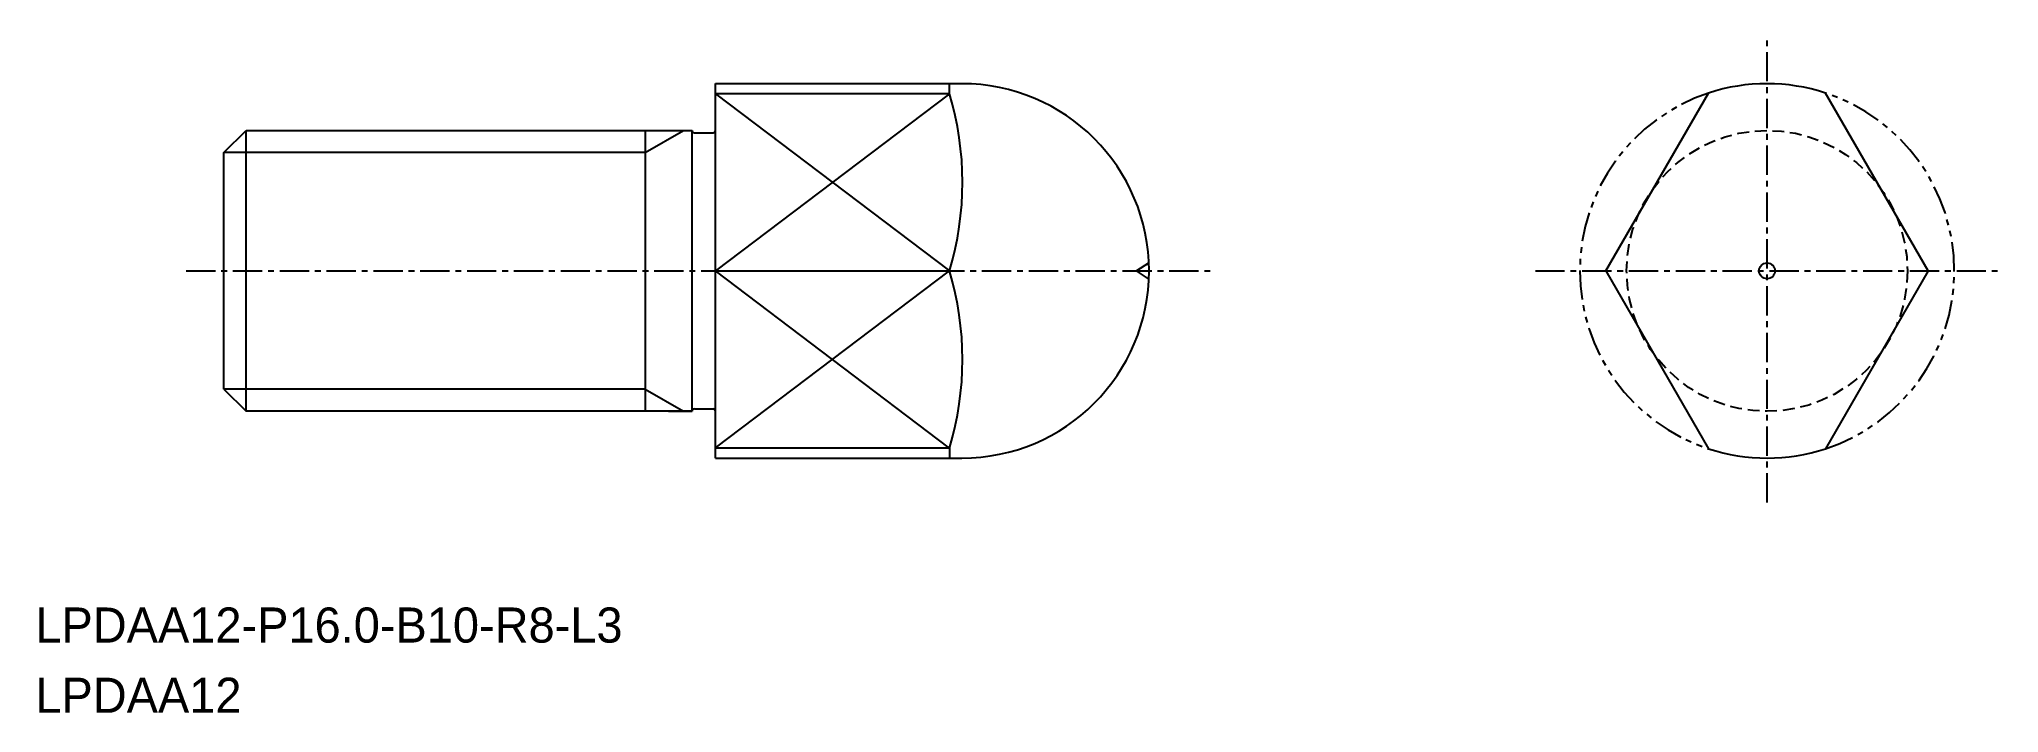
# Model space of a CAD drawing. Extents: x -2044.8 to -1961.1, y -753.1 to -724.3.
import ezdxf

# ---------------------------------------------------------------- set-up
doc = ezdxf.new("R2010")
doc.units = 0
for name, pattern in [('CENTER', [2, 1.25, -0.25, 0.25, -0.25]), ('DASHED', [0.75, 0.5, -0.25]), ('PHANTOM', [2.5, 1.25, -0.25, 0.25, -0.25, 0.25, -0.25])]:
    doc.linetypes.add(name, pattern=pattern)
doc.layers.get('0').update_dxf_attribs({"linetype": 'CONTINUOUS'})
doc.layers.add('CENTER', color=1, linetype='CENTER')

msp = doc.modelspace()

# ---------------------------------------------------------------- linework, layer by layer
for p, q in [((-2015.908, -742.178), (-2015.908, -726.178)), ((-2015.908, -726.178), (-2005.382, -726.178)), ((-2005.908, -726.607), (-2015.908, -726.607)), ((-2005.908, -726.607), (-2005.908, -726.178)), ((-2016.908, -740.178), (-2016.908, -728.178)), ((-2016.908, -740.178), (-2016.908, -728.178)), ((-2016.808, -728.278), (-2016.008, -728.278)), ((-2015.908, -728.178), (-2015.908, -728.178)), ((-2016.808, -740.078), (-2016.008, -740.078)), ((-2017.908, -740.178), (-2016.908, -740.178)), ((-2015.908, -740.178), (-2015.908, -740.178)), ((-2005.908, -741.75), (-2015.908, -741.75)), ((-2005.908, -741.75), (-2005.908, -742.178)), ((-2015.908, -742.178), (-2005.382, -742.178))]:
    msp.add_line(p, q)
at = {"color": 3, "linetype": 'CONTINUOUS'}
for p, q in [((-2005.908, -726.607), (-2015.908, -734.179)), ((-2015.908, -726.619), (-2005.908, -734.179)), ((-2018.908, -729.125), (-2017.268, -728.178)), ((-2018.908, -729.125), (-2036.908, -729.125)), ((-2005.908, -741.75), (-2015.908, -734.179)), ((-2015.908, -741.738), (-2005.908, -734.179)), ((-2018.908, -739.231), (-2036.908, -739.231)), ((-2018.908, -739.231), (-2017.268, -740.178))]:
    msp.add_line(p, q, dxfattribs=at)
at = {"color": 7, "linetype": 'CONTINUOUS'}
for p, q in [((-1977.864, -734.179), (-1973.477, -726.579)), ((-1964.089, -734.179), (-1968.477, -726.579)), ((-2036.908, -729.125), (-2035.961, -728.178)), ((-2035.961, -740.178), (-2035.961, -728.178)), ((-2035.961, -728.178), (-2016.908, -728.178)), ((-2018.908, -728.178), (-2018.908, -740.178)), ((-2036.908, -739.231), (-2036.908, -729.125)), ((-2015.908, -734.179), (-2005.908, -734.179)), ((-1977.864, -734.179), (-1973.477, -741.778)), ((-1964.089, -734.179), (-1968.477, -741.778)), ((-2036.908, -739.231), (-2035.961, -740.178)), ((-2016.908, -740.178), (-2035.961, -740.178))]:
    msp.add_line(p, q, dxfattribs=at)
at = {"color": 3}
for p in [(-1997.4, -733.842), (-1997.4, -734.515)]:
    msp.add_line(p, (-1997.92, -734.179), dxfattribs=at)
at = {"color": 3, "linetype": 'DASHED'}
msp.add_circle((-1970.977, -734.179), 6, dxfattribs=at)
msp.add_circle((-1970.977, -734.179), 0.338)
at = {"color": 7, "linetype": 'CONTINUOUS'}
for centre, start, end in [((-2018.518, -730.393), 343.2902, 16.7096), ((-2018.518, -737.964), 343.2904, 16.7098)]:
    msp.add_arc(centre, 13.166, start, end, dxfattribs=at)
for centre, radius, start, end in [((-2005.382, -734.179), 8, 270, 90), ((-1970.977, -734.179), 8, 71.79004, 108.20996), ((-2016.808, -728.178), 0.1, 180, 270), ((-2016.008, -728.178), 0.1, 270, 0), ((-2016.808, -740.178), 0.1, 90, 180), ((-2016.008, -740.178), 0.1, 0, 90), ((-1970.977, -734.179), 8, 251.79004, 288.20996)]:
    msp.add_arc(centre, radius, start, end)
at = {"color": 3, "linetype": 'PHANTOM'}
for start, end in [(108.20996, 251.79004), (288.20996, 71.79004)]:
    msp.add_arc((-1970.977, -734.179), 8, start, end, dxfattribs=at)
at = {"layer": 'CENTER', "color": 1, "linetype": 'CENTER'}
for p, q in [((-1970.977, -744.078), (-1970.977, -724.278)), ((-2038.519, -734.179), (-1994.626, -734.179)), ((-1980.877, -734.179), (-1961.077, -734.179))]:
    msp.add_line(p, q, dxfattribs=at)

# ---------------------------------------------------------------- texts
for s, p in [('LPDAA12-P16.0-B10-R8-L3', (-2044.963, -750.061)), ('LPDAA12', (-2044.963, -753.061))]:
    msp.add_text(s, height=1.5).set_placement(p)

doc.saveas('drawing.dxf')
